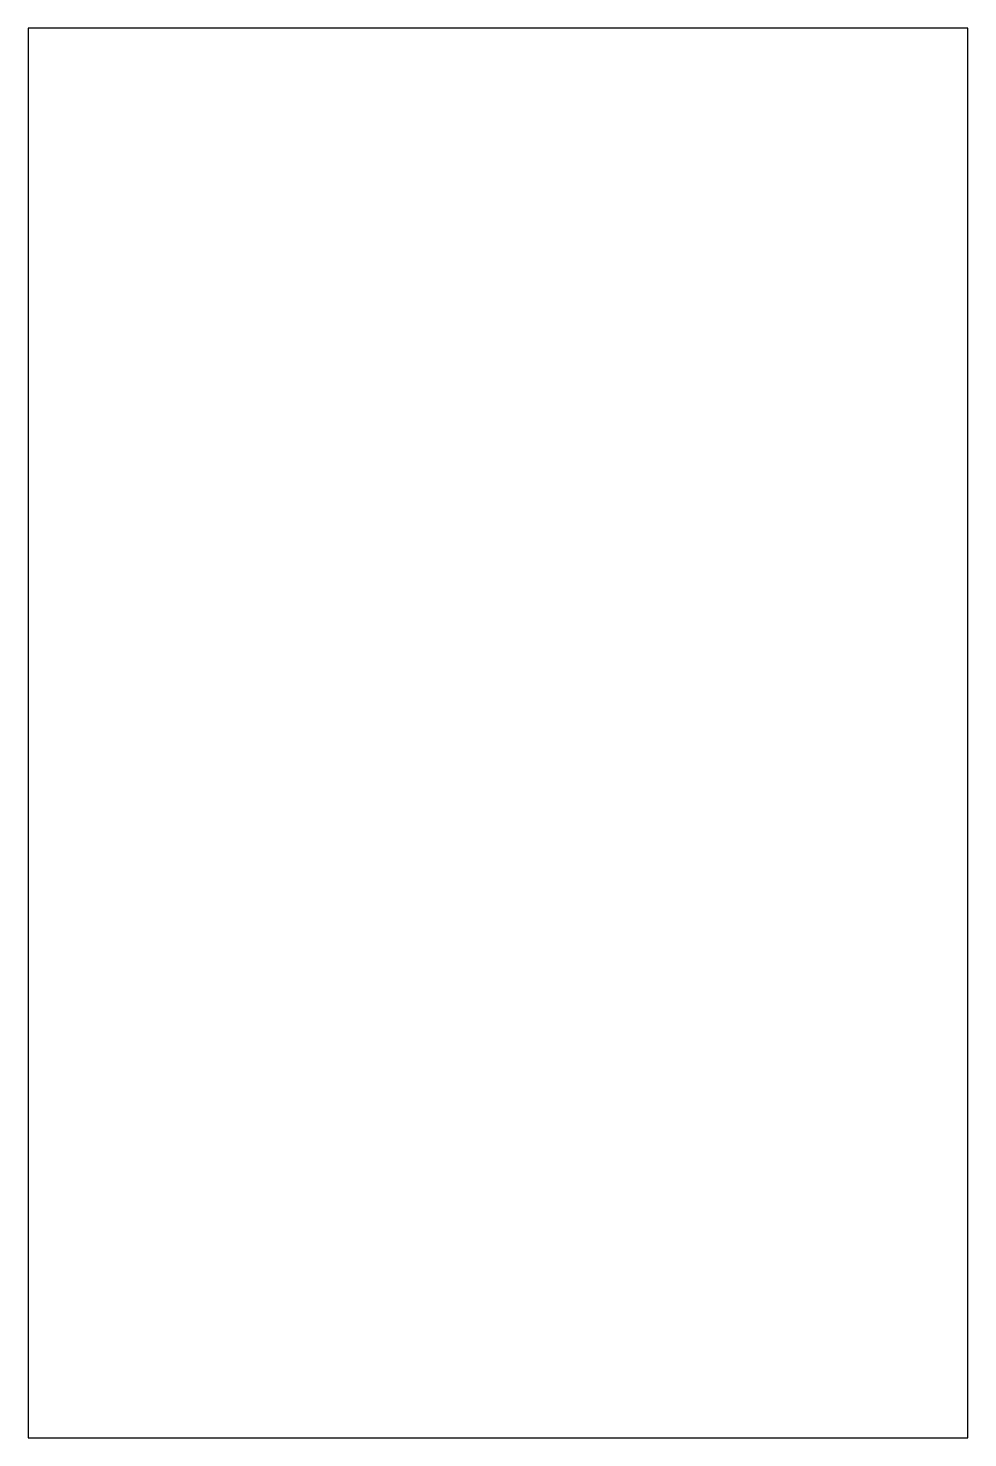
# Model space of a CAD drawing. Header units: centimetres. Extents: x -4.7 to 17.3, y -29.6 to 3.4.
import ezdxf

# ---------------------------------------------------------------- set-up
doc = ezdxf.new("R2010")
doc.units = ezdxf.units.CM
doc.layers.get('0').update_dxf_attribs({"linetype": 'CONTINUOUS'})

msp = doc.modelspace()

# ---------------------------------------------------------------- linework, layer by layer
msp.add_lwpolyline([(17.278, 3.424), (-4.722, 3.424), (-4.722, -29.576), (17.278, -29.576)], close=True)

doc.saveas('drawing.dxf')
